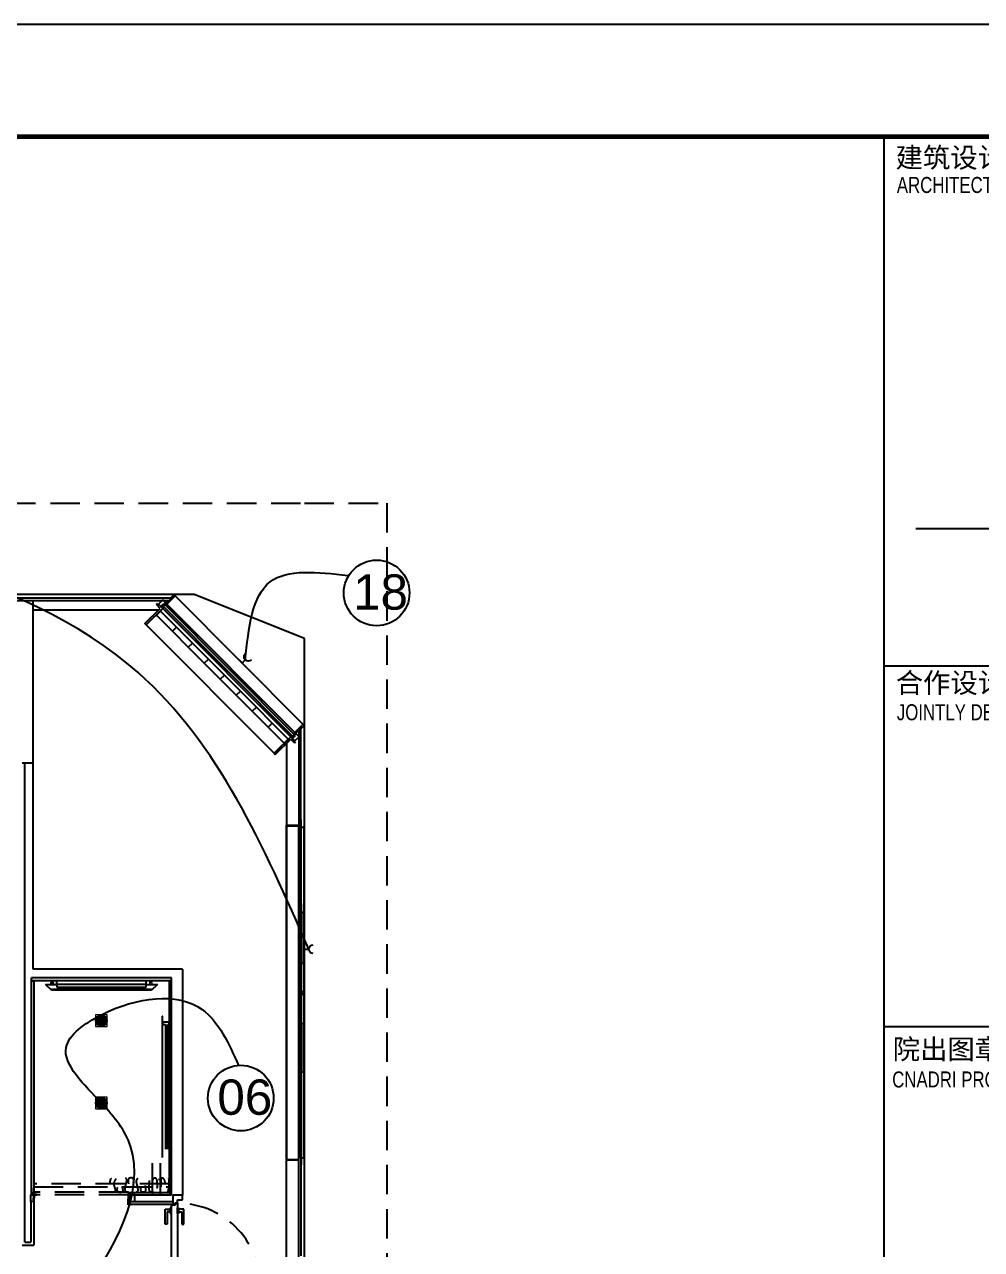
# Model space of a CAD drawing. Header units: millimetres. Extents: x 5896 to 6381, y 4295 to 4378.
# Drawn here: x 6327.68 to 6335.81, y 4367.32 to 4377.73 of the extents above; entities that cross this region are included whole.
import ezdxf

# ---------------------------------------------------------------- set-up
doc = ezdxf.new("R2010")
doc.units = ezdxf.units.MM
for name, pattern in [('HIDDEN2', [0.1875, 0.125, -0.0625]), ('NASCOSTA', [0.375, 0.25, -0.125]), ('PHANTOM2', [1.25, 0.625, -0.125, 0.125, -0.125, 0.125, -0.125])]:
    doc.linetypes.add(name, pattern=pattern)
for name, color, linetype in [('A-GLAZING', 2, 'Continuous'), ('ax-arredo piani', 2, 'Continuous'), ('ax-arredo piani rossi', 1, 'Continuous'), ('ax-arredo proiezioni', 1, 'NASCOSTA'), ('ax-arredo sez', 6, 'Continuous'), ('AXlogo', 6, 'Continuous'), ('GA_X DIM', 8, 'Continuous'), ('Pareti02', 3, 'Continuous'), ('piani-rossi', 1, 'Continuous'), ('proiezioni', 2, 'NASCOSTA'), ('R-PROIEZIONI', 2, 'NASCOSTA'), ('sezioni 02', 3, 'Continuous'), ('tenda', 2, 'HIDDEN2'), ('TESTI', 3, 'Continuous'), ('Urban', 6, 'Continuous'), ('图框', 254, 'Continuous')]:
    doc.layers.add(name, color=color, linetype=linetype)
doc.layers.add('LD_light', color=7, linetype='Continuous', lineweight=5, true_color=0xf00000)
doc.layers.add('R-BORDER', color=7, linetype='PHANTOM2', true_color=0xdb0000, plot=False)
doc.styles.add('ARIAL', font='Arial.ttf')
doc.styles.add('cart-inver', font='Arial.ttf')
doc.styles.add('HT', font='')
doc.styles.add('图签-黑体', font='')
doc.styles.get('HT').set_extended_font_data('SimHei')
doc.styles.get('图签-黑体').set_extended_font_data('SimHei')

# ---------------------------------------------------------------- blocks, each defined once
blk = doc.blocks.new('sp')
at = {"layer": 'LD_light'}
h = blk.add_hatch(color=256, dxfattribs=at)
h.dxf.hatch_style = 1
h.paths.add_polyline_path([(-6562.9, 2775.3, 1), (-6552.9, 2775.3, 1)])
blk.add_lwpolyline([(-6562.9, 2770.3), (-6552.9, 2770.3), (-6552.9, 2780.3), (-6562.9, 2780.3)], close=True, dxfattribs=at)
blk.add_circle((-6557.9, 2775.3), 5, dxfattribs=at)
blk = doc.blocks.new('ioo')
at = {"layer": 'LD_light', "elevation": 0}
blk.add_lwpolyline([(-3045, 2505), (-3067, 2505), (-3067, 2493), (-3045, 2493)], close=True, dxfattribs=at)
at = {"layer": 'LD_light', "ltscale": 0.1}
for radius in [11, 10]:
    blk.add_arc((-3056, 2506, 0), radius, 359.7956, 180.2044, dxfattribs=at)
blk = doc.blocks.new('112')
at = {"layer": 'A-GLAZING', "color": 253}
for p, q in [((6106.88, 4421.892), (6106.896, 4421.909)), ((6106.889, 4421.883), (6106.88, 4421.892)), ((6106.886, 4421.867), (6107.973, 4420.776)), ((6106.905, 4421.9), (6106.889, 4421.883)), ((6106.903, 4421.898), (6106.891, 4421.886)), ((6106.891, 4421.886), (6106.891, 4421.883)), ((6106.891, 4421.883), (6107.989, 4420.781)), ((6106.896, 4421.909), (6106.905, 4421.9)), ((6106.905, 4421.898), (6106.903, 4421.898)), ((6108.003, 4420.795), (6106.905, 4421.898)), ((6108.008, 4420.812), (6106.921, 4421.903)), ((6107.989, 4420.781), (6107.989, 4420.781)), ((6107.989, 4420.781), (6107.991, 4420.781)), ((6107.991, 4420.781), (6108.003, 4420.793)), ((6108.003, 4420.793), (6108.003, 4420.795)), ((6108.003, 4420.795), (6108.003, 4420.795))]:
    blk.add_line(p, q, dxfattribs=at)
at = {"layer": 'ax-arredo piani', "color": 253}
for p, q in [((6108.08, 4420.881), (6106.992, 4421.974)), ((6107.831, 4420.635), (6106.744, 4421.726)), ((6106.883, 4418.401), (6106.88, 4418.401)), ((6106.88, 4418.401), (6106.88, 4417.201)), ((6106.883, 4417.201), (6106.883, 4418.401)), ((6106.94, 4418.351), (6106.883, 4418.351)), ((6106.883, 4418.351), (6106.883, 4418.331)), ((6106.883, 4418.331), (6106.91, 4418.331)), ((6106.91, 4418.331), (6106.91, 4417.271)), ((6106.93, 4418.331), (6106.94, 4418.331)), ((6106.93, 4417.271), (6106.93, 4418.331)), ((6106.94, 4418.331), (6106.94, 4418.351))]:
    blk.add_line(p, q, dxfattribs=at)
at = {"layer": 'ax-arredo piani rossi', "color": 253}
blk.add_arc((6106.855, 4417.029), 0.015, 240.7543, 29.2457, dxfattribs=at)
at = {"layer": 'ax-arredo proiezioni', "color": 253}
for p, q in [((6106.94, 4416.976), (6105.79, 4416.976)), ((6105.79, 4416.976), (6105.79, 4416.951)), ((6106.94, 4416.951), (6106.94, 4416.976)), ((6105.79, 4416.951), (6106.94, 4416.951))]:
    blk.add_line(p, q, dxfattribs=at)
at = {"layer": 'ax-arredo sez', "color": 253}
for p, q in [((6106.734, 4421.737), (6106.865, 4421.867)), ((6106.886, 4421.867), (6106.744, 4421.726)), ((6106.833, 4421.899), (6106.844, 4421.909)), ((6106.865, 4421.867), (6106.833, 4421.899)), ((6106.844, 4421.909), (6106.886, 4421.867)), ((6106.868, 4421.843), (6106.832, 4421.808)), ((6106.832, 4421.808), (6106.968, 4421.672)), ((6107.003, 4421.707), (6106.868, 4421.843)), ((6106.744, 4421.726), (6106.734, 4421.737)), ((6106.968, 4421.672), (6107.003, 4421.707)), ((6107.003, 4421.707), (6106.968, 4421.672)), ((6106.968, 4421.672), (6107.103, 4421.536)), ((6107.139, 4421.571), (6107.003, 4421.707)), ((6107.103, 4421.536), (6107.139, 4421.571)), ((6107.139, 4421.571), (6107.103, 4421.536)), ((6107.103, 4421.536), (6107.239, 4421.4)), ((6107.274, 4421.435), (6107.139, 4421.571)), ((6107.239, 4421.4), (6107.274, 4421.435)), ((6107.274, 4421.435), (6107.239, 4421.4)), ((6107.41, 4421.299), (6107.274, 4421.435)), ((6107.239, 4421.4), (6107.374, 4421.264)), ((6107.374, 4421.264), (6107.41, 4421.299)), ((6107.41, 4421.299), (6107.374, 4421.264)), ((6107.374, 4421.264), (6107.51, 4421.128)), ((6107.545, 4421.163), (6107.41, 4421.299)), ((6107.545, 4421.163), (6107.51, 4421.128)), ((6107.51, 4421.128), (6107.545, 4421.163)), ((6107.51, 4421.128), (6107.645, 4420.992)), ((6107.681, 4421.027), (6107.545, 4421.163)), ((6107.681, 4421.027), (6107.645, 4420.992)), ((6107.645, 4420.992), (6107.681, 4421.027)), ((6107.816, 4420.891), (6107.681, 4421.027)), ((6107.645, 4420.992), (6107.781, 4420.856)), ((6107.816, 4420.891), (6107.781, 4420.856)), ((6107.781, 4420.856), (6107.816, 4420.891)), ((6107.781, 4420.856), (6107.916, 4420.72)), ((6107.952, 4420.755), (6107.816, 4420.891)), ((6107.973, 4420.776), (6107.831, 4420.635)), ((6107.842, 4420.624), (6107.973, 4420.755)), ((6107.916, 4420.72), (6107.952, 4420.755)), ((6108.015, 4420.734), (6107.973, 4420.776)), ((6107.973, 4420.755), (6108.004, 4420.724)), ((6108.004, 4420.724), (6108.015, 4420.734)), ((6107.831, 4420.635), (6107.842, 4420.624)), ((6107.936, 4417.176), (6107.936, 4420.025)), ((6107.936, 4420.025), (6108.041, 4420.025)), ((6107.941, 4417.181), (6107.941, 4420.02)), ((6107.941, 4420.02), (6108.041, 4420.02)), ((6105.94, 4418.621), (6105.89, 4418.671)), ((6105.89, 4418.671), (6105.985, 4418.671)), ((6106.79, 4418.629), (6105.94, 4418.629)), ((6105.94, 4418.629), (6105.94, 4418.621)), ((6105.941, 4418.628), (6105.942, 4418.629)), ((6105.941, 4418.622), (6105.941, 4418.628)), ((6105.942, 4418.621), (6105.941, 4418.622)), ((6105.942, 4418.629), (6106.788, 4418.629)), ((6106.788, 4418.621), (6105.942, 4418.621)), ((6105.985, 4418.671), (6105.985, 4418.701)), ((6106.745, 4418.671), (6105.985, 4418.671)), ((6105.985, 4418.671), (6105.985, 4418.647)), ((6105.985, 4418.647), (6106.745, 4418.647)), ((6106.745, 4418.671), (6106.745, 4418.701)), ((6106.745, 4418.647), (6106.745, 4418.671)), ((6106.745, 4418.671), (6106.84, 4418.671)), ((6106.788, 4418.629), (6106.789, 4418.628)), ((6106.789, 4418.622), (6106.788, 4418.621)), ((6106.789, 4418.628), (6106.789, 4418.622)), ((6106.84, 4418.671), (6106.79, 4418.621)), ((6106.79, 4418.621), (6106.79, 4418.629)), ((6108.041, 4417.176), (6107.936, 4417.176)), ((6108.041, 4417.181), (6107.941, 4417.181)), ((6105.787, 4416.839), (6105.787, 4416.856)), ((6105.787, 4416.856), (6105.79, 4416.856)), ((6105.79, 4416.856), (6105.79, 4416.904)), ((6105.79, 4416.904), (6105.793, 4416.904)), ((6105.793, 4416.853), (6105.79, 4416.853)), ((6105.79, 4416.853), (6105.79, 4416.839)), ((6105.793, 4416.904), (6105.793, 4416.853)), ((6106.596, 4416.904), (6106.593, 4416.904)), ((6106.593, 4416.904), (6106.593, 4416.853)), ((6106.593, 4416.853), (6106.596, 4416.853)), ((6106.596, 4416.856), (6106.596, 4416.904)), ((6106.599, 4416.856), (6106.596, 4416.856)), ((6106.596, 4416.853), (6106.596, 4416.839)), ((6106.599, 4416.839), (6106.599, 4416.856)), ((6105.79, 4416.839), (6105.787, 4416.839)), ((6105.793, 4416.848), (6105.79, 4416.848)), ((6105.79, 4416.848), (6105.79, 4416.798)), ((6105.79, 4416.798), (6105.793, 4416.798)), ((6105.793, 4416.798), (6105.793, 4416.848)), ((6106.593, 4416.848), (6106.596, 4416.848)), ((6106.593, 4416.798), (6106.593, 4416.848)), ((6106.596, 4416.798), (6106.593, 4416.798)), ((6106.596, 4416.848), (6106.596, 4416.798)), ((6106.596, 4416.839), (6106.599, 4416.839))]:
    blk.add_line(p, q, dxfattribs=at)
at = {"layer": 'AXlogo', "color": 253}
for p, q in [((6108.06, 4417.195), (6108.06, 4420.008)), ((6108.06, 4420.008), (6108.085, 4420.008)), ((6108.085, 4420.008), (6108.085, 4417.195)), ((6108.085, 4417.195), (6108.06, 4417.195))]:
    blk.add_line(p, q, dxfattribs=at)
at = {"layer": 'Pareti02', "color": 253}
for p, q in [((6105.785, 4421.855), (6105.785, 4421.935)), ((6105.785, 4418.801), (6105.785, 4421.855)), ((6105.785, 4421.855), (6106.852, 4421.855)), ((6107.936, 4420.718), (6107.936, 4420.025)), ((6105.69, 4420.554), (6105.785, 4420.554)), ((6105.715, 4416.479), (6105.715, 4420.554)), ((6106.959, 4418.726), (6105.771, 4418.726)), ((6105.771, 4418.701), (6105.771, 4418.726)), ((6107.054, 4418.801), (6105.785, 4418.801)), ((6106.959, 4418.701), (6106.959, 4418.726)), ((6107.054, 4418.801), (6107.054, 4416.881)), ((6106.959, 4418.701), (6105.771, 4418.701)), ((6107.936, 4416.326), (6107.936, 4417.176)), ((6106.795, 4417.151), (6106.795, 4416.881)), ((6106.865, 4417.151), (6106.865, 4416.881)), ((6105.771, 4416.939), (6105.771, 4416.882)), ((6105.765, 4416.826), (6105.765, 4416.479)), ((6105.79, 4416.826), (6105.79, 4416.454)), ((6106.596, 4416.826), (6106.971, 4416.826)), ((6106.959, 4416.801), (6106.596, 4416.801)), ((6106.782, 4416.801), (6106.77, 4416.801)), ((6106.782, 4416.801), (6106.77, 4416.801)), ((6106.971, 4416.801), (6106.959, 4416.801)), ((6105.69, 4416.454), (6105.79, 4416.454)), ((6105.715, 4416.479), (6105.765, 4416.479))]:
    blk.add_line(p, q, dxfattribs=at)
at = {"layer": 'piani-rossi', "color": 253}
for p, q in [((6106.905, 4416.633), (6106.905, 4416.76)), ((6106.905, 4416.76), (6106.949, 4416.76)), ((6106.949, 4416.772), (6106.949, 4416.725)), ((6106.959, 4416.772), (6106.949, 4416.772)), ((6106.949, 4416.76), (6106.949, 4416.738)), ((6106.959, 4416.725), (6106.959, 4416.772)), ((6107.011, 4416.725), (6107.011, 4416.772)), ((6107.011, 4416.772), (6107.021, 4416.772)), ((6107.021, 4416.772), (6107.021, 4416.725)), ((6107.065, 4416.76), (6107.021, 4416.76)), ((6107.021, 4416.76), (6107.021, 4416.738)), ((6107.065, 4416.633), (6107.065, 4416.76)), ((6106.923, 4416.738), (6106.923, 4416.633)), ((6106.949, 4416.738), (6106.923, 4416.738)), ((6106.949, 4416.725), (6106.959, 4416.725)), ((6107.021, 4416.725), (6107.011, 4416.725)), ((6107.021, 4416.738), (6107.047, 4416.738)), ((6107.047, 4416.738), (6107.047, 4416.633)), ((6106.923, 4416.633), (6106.905, 4416.633)), ((6107.047, 4416.633), (6107.065, 4416.633))]:
    blk.add_line(p, q, dxfattribs=at)
at = {"layer": 'proiezioni', "color": 253}
for p, q in [((6106.593, 4416.904), (6105.793, 4416.904)), ((6105.793, 4416.904), (6105.816, 4416.904)), ((6106.593, 4416.884), (6105.793, 4416.884)), ((6105.793, 4416.884), (6105.816, 4416.884))]:
    blk.add_line(p, q, dxfattribs=at)
blk.add_arc((6107.011, 4416.106), 0.705, 0, 91.4632, dxfattribs=at)
at = {"layer": 'R-BORDER', "color": 253, "ltscale": 10000}
for p, q in [((6107.154, 4421.984), (6095.981, 4421.984)), ((6108.09, 4421.612), (6107.154, 4421.984)), ((6108.09, 4416.329), (6108.09, 4421.612))]:
    blk.add_line(p, q, dxfattribs=at)
at = {"layer": 'R-PROIEZIONI', "color": 253}
for p, q in [((6104.431, 4422.762), (6108.09, 4422.762)), ((6108.09, 4422.762), (6108.79, 4422.762)), ((6108.79, 4422.762), (6108.79, 4402.189))]:
    blk.add_line(p, q, dxfattribs=at)
at = {"layer": 'sezioni 02', "color": 253}
for p, q in [((6106.959, 4421.954), (6106.914, 4421.91)), ((6106.921, 4421.903), (6106.992, 4421.973)), ((6106.982, 4421.984), (6106.952, 4421.954)), ((6106.952, 4421.954), (6106.959, 4421.954)), ((6106.992, 4421.973), (6106.982, 4421.984)), ((6106.886, 4421.938), (6106.851, 4421.903)), ((6106.851, 4421.903), (6106.87, 4421.883)), ((6106.87, 4421.883), (6106.896, 4421.909)), ((6106.88, 4421.892), (6106.87, 4421.883)), ((6106.87, 4421.883), (6106.886, 4421.867)), ((6106.895, 4421.877), (6106.88, 4421.892)), ((6106.921, 4421.903), (6106.886, 4421.938)), ((6106.886, 4421.867), (6106.895, 4421.877)), ((6106.896, 4421.909), (6106.912, 4421.893)), ((6106.912, 4421.893), (6106.921, 4421.903)), ((6106.914, 4421.91), (6106.921, 4421.903)), ((6107.999, 4420.802), (6108.008, 4420.812)), ((6108.008, 4420.812), (6108.079, 4420.882)), ((6108.015, 4420.804), (6108.008, 4420.812)), ((6108.008, 4420.812), (6108.044, 4420.776)), ((6108.06, 4420.849), (6108.015, 4420.804)), ((6108.09, 4420.871), (6108.06, 4420.842)), ((6108.06, 4420.842), (6108.06, 4420.849)), ((6108.079, 4420.882), (6108.09, 4420.871)), ((6107.973, 4420.776), (6107.982, 4420.786)), ((6107.988, 4420.761), (6107.973, 4420.776)), ((6107.982, 4420.786), (6107.998, 4420.77)), ((6107.988, 4420.761), (6108.014, 4420.786)), ((6107.998, 4420.77), (6107.988, 4420.761)), ((6108.008, 4420.741), (6107.988, 4420.761)), ((6108.014, 4420.786), (6107.999, 4420.802)), ((6108.044, 4420.776), (6108.008, 4420.741)), ((6108.085, 4419.282), (6108.041, 4419.282)), ((6108.041, 4419.282), (6108.041, 4418.852)), ((6108.085, 4418.852), (6108.085, 4419.282)), ((6108.041, 4418.852), (6108.085, 4418.852)), ((6108.085, 4418.609), (6108.041, 4418.609)), ((6108.041, 4418.609), (6108.041, 4418.587)), ((6108.041, 4418.587), (6108.085, 4418.587)), ((6108.085, 4418.587), (6108.085, 4418.609)), ((6108.085, 4418.335), (6108.041, 4418.335)), ((6108.041, 4418.335), (6108.041, 4417.928)), ((6108.085, 4417.928), (6108.085, 4418.335)), ((6108.041, 4417.928), (6108.085, 4417.928)), ((6105.765, 4416.882), (6105.79, 4416.882)), ((6105.765, 4416.826), (6105.765, 4416.882)), ((6105.79, 4416.882), (6105.79, 4416.826)), ((6106.649, 4416.882), (6106.606, 4416.882)), ((6106.606, 4416.882), (6106.606, 4416.826)), ((6106.649, 4416.826), (6106.649, 4416.882)), ((6107.054, 4416.881), (6106.971, 4416.881)), ((6106.971, 4416.881), (6106.971, 4416.801)), ((6107.054, 4416.841), (6107.054, 4416.881)), ((6105.79, 4416.826), (6105.765, 4416.826)), ((6106.606, 4416.826), (6106.649, 4416.826)), ((6106.959, 4416.796), (6106.971, 4416.796)), ((6106.959, 4416.106), (6106.959, 4416.796)), ((6106.971, 4416.801), (6106.991, 4416.803)), ((6106.971, 4416.801), (6106.971, 4416.801)), ((6106.971, 4416.801), (6106.971, 4416.801)), ((6106.971, 4416.796), (6106.993, 4416.798)), ((6106.991, 4416.803), (6106.991, 4416.816)), ((6106.991, 4416.816), (6107.011, 4416.816)), ((6106.993, 4416.798), (6106.993, 4416.811)), ((6106.993, 4416.811), (6107.011, 4416.811)), ((6107.011, 4416.841), (6107.054, 4416.841)), ((6107.011, 4416.816), (6107.011, 4416.841)), ((6107.011, 4416.811), (6107.011, 4416.106))]:
    blk.add_line(p, q, dxfattribs=at)
at = {"layer": 'tenda', "color": 253}
blk.add_spline([(6106.936, 4417.024), (6106.929, 4416.912), (6106.926, 4416.906), (6106.908, 4416.907), (6106.902, 4416.961), (6106.897, 4417.015), (6106.886, 4417.023), (6106.876, 4417.021), (6106.871, 4416.987), (6106.869, 4416.939), (6106.864, 4416.904), (6106.843, 4416.912), (6106.84, 4416.946), (6106.838, 4416.989), (6106.828, 4417.023), (6106.808, 4417.021), (6106.805, 4416.977), (6106.801, 4416.911), (6106.781, 4416.907), (6106.771, 4416.934), (6106.772, 4416.968), (6106.764, 4417.019), (6106.751, 4417.022), (6106.738, 4416.941), (6106.731, 4416.906), (6106.709, 4416.907), (6106.699, 4416.947), (6106.702, 4416.996), (6106.694, 4417.023), (6106.672, 4417.02), (6106.67, 4416.949), (6106.665, 4416.907), (6106.644, 4416.906), (6106.632, 4416.942), (6106.637, 4416.981), (6106.631, 4417.024), (6106.602, 4417.023), (6106.602, 4416.953), (6106.599, 4416.906), (6106.577, 4416.906), (6106.569, 4416.95), (6106.574, 4416.976), (6106.575, 4417.021), (6106.546, 4417.024), (6106.536, 4416.985), (6106.541, 4416.945), (6106.543, 4416.91), (6106.516, 4416.903), (6106.503, 4416.913), (6106.504, 4416.951), (6106.515, 4416.986), (6106.512, 4417.017), (6106.506, 4417.024), (6106.472, 4416.99), (6106.476, 4416.947), (6106.476, 4416.906), (6106.454, 4416.904), (6106.441, 4416.928), (6106.44, 4416.966), (6106.44, 4416.994), (6106.447, 4417.02), (6106.449, 4417.022)], degree=3, dxfattribs=at)
at = {"layer": 'Urban', "color": 253}
for p, q in [((6106.959, 4421.954), (6105.51, 4421.954)), ((6105.529, 4421.935), (6106.94, 4421.935)), ((6108.041, 4420.83), (6108.041, 4419.295)), ((6108.06, 4419.295), (6108.06, 4420.849)), ((6108.038, 4420.02), (6108.038, 4417.181)), ((6108.041, 4420.02), (6108.038, 4420.02)), ((6108.041, 4417.181), (6108.041, 4420.02)), ((6108.041, 4416.351), (6108.041, 4419.295)), ((6108.06, 4419.295), (6108.06, 4416.363)), ((6105.771, 4418.701), (6105.79, 4418.701)), ((6105.771, 4416.882), (6105.771, 4418.701)), ((6105.79, 4418.701), (6105.79, 4416.882)), ((6106.959, 4418.701), (6106.94, 4418.701)), ((6106.94, 4418.701), (6106.94, 4416.901)), ((6106.959, 4416.901), (6106.959, 4418.701)), ((6108.038, 4417.181), (6108.041, 4417.181)), ((6105.771, 4416.882), (6105.771, 4416.939)), ((6105.79, 4416.882), (6105.771, 4416.882)), ((6105.79, 4416.882), (6105.771, 4416.882)), ((6105.79, 4416.939), (6105.79, 4416.882)), ((6106.959, 4416.901), (6106.596, 4416.901)), ((6106.596, 4416.901), (6106.596, 4416.882)), ((6106.596, 4416.882), (6106.959, 4416.882)), ((6106.94, 4416.901), (6106.959, 4416.901)), ((6106.959, 4416.882), (6106.959, 4416.901))]:
    blk.add_line(p, q, dxfattribs=at)
blk = doc.blocks.new('121')
at = {"color": 6}
for p, q in [((6167.12, 4403.498), (6167.12, 4403.535)), ((6167.084, 4403.498), (6167.157, 4403.498))]:
    blk.add_line(p, q, dxfattribs=at)
blk.add_arc((6167.12, 4403.571), 0.0366, 180, 0, dxfattribs=at)
blk = doc.blocks.new('tukuang')
at = {"layer": '图框'}
for p, q in [((3606.1, 2870.7), (3606.1, 99)), ((3634.3, 2525.2), (4072.7, 2525.2)), ((3606.1, 2404), (4101, 2404)), ((3606.1, 2085.9), (4101, 2085.9))]:
    blk.add_line(p, q, dxfattribs=at)
blk.add_lwpolyline([(0, 0), (4200, 0), (4200, 2969.7), (0, 2969.7)], close=True, dxfattribs=at)
at = {"layer": '图框', "const_width": 4.24}
blk.add_lwpolyline([(212.1, 2870.7), (4101, 2870.7), (4101, 99), (212.1, 99)], close=True, dxfattribs=at)
at = {"layer": '图框'}
for s, style, p in [('建筑设计单位：', 'HT', (3616.6, 2843.5)), ('合作设计单位：', 'HT', (3616.7, 2380.2)), ('院出图章：', '图签-黑体', (3614.1, 2057))]:
    blk.add_text(s, height=17.68, dxfattribs=dict(at, style=style)).set_placement(p)
at = {"layer": '图框', "style": 'ARIAL', "width": 0.75}
for s, p in [('ARCHITECTURE DESIGN UNIT', (3617.7, 2821.1)), ('JOINTLY DESIGNED WITH', (3617.7, 2356)), ('CNADRI PROJECT SEAL', (3613.6, 2032.1))]:
    blk.add_text(s, height=14.141, dxfattribs=at).set_placement(p)

msp = doc.modelspace()

# ---------------------------------------------------------------- hatches: boundary and pattern name
at = {"layer": 'LD_light'}
h = msp.add_hatch(color=256, dxfattribs=at)
h.dxf.hatch_style = 1
h.paths.add_polyline_path([(6330.036, 4370.256), (6330.036, 4370.97), (6330.031, 4370.97), (6330.031, 4370.256)])
h = msp.add_hatch(color=256, dxfattribs=at)
h.dxf.hatch_style = 1
h.paths.add_polyline_path([(6330.031, 4369.146), (6330.031, 4370.256), (6330.036, 4370.256), (6330.036, 4369.146)])
h = msp.add_hatch(color=256, dxfattribs=at)
h.dxf.hatch_style = 1
h.paths.add_polyline_path([(6327.979, 4369.573), (6328.693, 4369.573), (6328.693, 4369.568), (6327.979, 4369.568)])
h = msp.add_hatch(color=256, dxfattribs=at)
h.dxf.hatch_style = 1
h.paths.add_polyline_path([(6330.031, 4368.036), (6330.031, 4369.146), (6330.036, 4369.146), (6330.036, 4368.036)])

# ---------------------------------------------------------------- linework, layer by layer
at = {"color": 6}
msp.add_circle((6330.674, 4372.895), 0.279, dxfattribs=at)
at = {"color": 1}
msp.add_circle((6329.52, 4368.602), 0.279, dxfattribs=at)
at = {"color": 6}
for points in [[(6330.097, 4369.868), (6328.647, 4372.218), (6324.8, 4373.265), (6322.811, 4372.918), (6321.917, 4373.124), (6321.898, 4373.289)], [(6329.558, 4372.325), (6329.769, 4372.99), (6330.428, 4373.044)]]:
    msp.add_spline(points, degree=3, dxfattribs=at)
at = {"color": 1}
msp.add_spline([(6327.401, 4371.896), (6326.311, 4371.761), (6326.246, 4371.597), (6326.008, 4371.398), (6326.244, 4371.367), (6326.542, 4371.152), (6326.301, 4371.028), (6326.046, 4370.734), (6326.277, 4370.687), (6326.386, 4370.423), (6326.278, 4370.197), (6326.034, 4369.736), (6326.261, 4369.592), (6326.334, 4369.266), (6326.261, 4368.976), (6326.015, 4368.371), (6326.301, 4368.33), (6326.349, 4368.075), (6326.244, 4367.844), (6326.786, 4367.055), (6326.965, 4366.551), (6327.97, 4366.756), (6328.164, 4366.951), (6328.584, 4368.193), (6328.336, 4368.56), (6328.036, 4369.032), (6328.336, 4369.31), (6329.192, 4369.354), (6329.501, 4368.879)], degree=3, dxfattribs=at)
at = {"color": 5}
msp.add_spline([(6315.262, 4363.832, 0), (6314.667, 4360.584), (6314.518, 4359.689, 0), (6316.885, 4359.563), (6318.782, 4359.999), (6320.933, 4360.248), (6321.702, 4360.558), (6322.781, 4360.78), (6322.851, 4361.505), (6322.678, 4364.056, 0), (6319.979, 4365.283), (6319.857, 4365.763, 0), (6319.726, 4366.763), (6321.786, 4367.683, 0), (6321.791, 4371.232, 0), (6322.205, 4370.342, 0), (6324.63, 4367.131), (6328.432, 4366.76), (6329.75, 4366.469), (6329.756, 4366.277)], degree=3, dxfattribs=at)
at = {"layer": 'LD_light', "elevation": 0}
for points in [[(6330.036, 4370.256), (6330.036, 4370.97), (6330.031, 4370.97), (6330.031, 4370.256)], [(6330.031, 4369.146), (6330.031, 4370.256), (6330.036, 4370.256), (6330.036, 4369.146)], [(6327.979, 4369.573), (6328.693, 4369.573), (6328.693, 4369.568), (6327.979, 4369.568)], [(6330.031, 4368.036), (6330.031, 4369.344), (6330.036, 4369.344), (6330.036, 4368.036)], [(6330.031, 4368.036), (6330.031, 4369.146), (6330.036, 4369.146), (6330.036, 4368.036)]]:
    msp.add_lwpolyline(points, close=True, dxfattribs=at)

# ---------------------------------------------------------------- block references
msp.add_blockref('112', (221.971, -49.103))
at = {"xscale": -1}
for p, rotation in [((7562.38, -3104.615), 314.8910062299621), ((1926.563, -1797.252), 270)]:
    msp.add_blockref('121', p, dxfattribs=dict(at, rotation=rotation))
at = {"layer": 'GA_X DIM', "xscale": 0.009635294117647079, "yscale": 0.009635294117647079, "zscale": 0.009635294117647079}
msp.add_blockref('tukuang', (6300.236, 4349.112), dxfattribs=at)
at = {"layer": 'LD_light', "yscale": 0.001, "zscale": 0.001}
for p, xscale in [((6324.861, 4367.076), -0.001), ((6331.811, 4367.076), 0.001)]:
    msp.add_blockref('ioo', p, dxfattribs=dict(at, xscale=xscale))
at = {"layer": 'LD_light', "xscale": 0.01, "yscale": 0.01, "zscale": 0.01, "rotation": 270}
for p in [(6300.582, 4303.681), (6300.582, 4302.981, 0)]:
    msp.add_blockref('sp', p, dxfattribs=at)

# ---------------------------------------------------------------- texts
at = {"layer": 'TESTI', "color": 6, "insert": (6330.474, 4373.053), "char_height": 0.3, "width": 0.15526, "attachment_point": 1, "style": 'cart-inver'}
msp.add_mtext('18', dxfattribs=at)
at = {"layer": 'TESTI', "color": 1, "insert": (6329.321, 4368.76), "char_height": 0.3, "width": 0.15526, "attachment_point": 1, "style": 'cart-inver'}
msp.add_mtext('06', dxfattribs=at)

doc.saveas('drawing.dxf')
